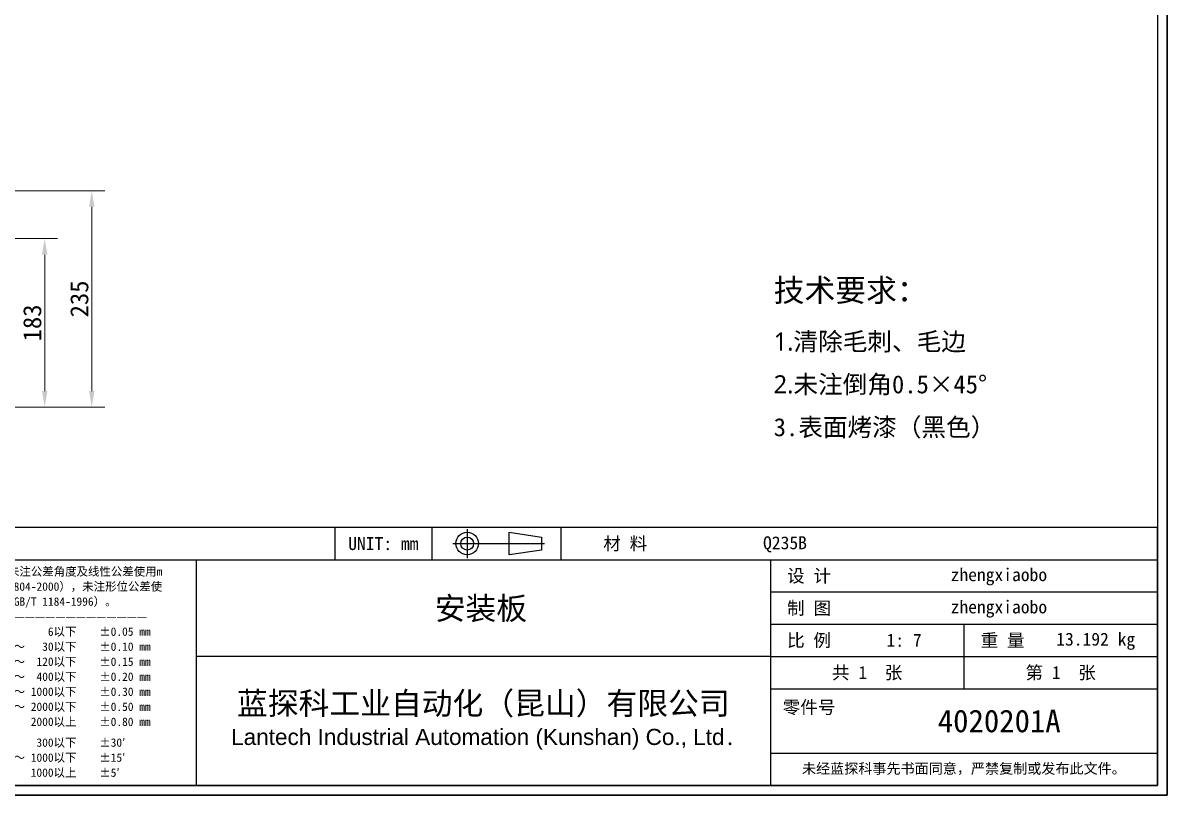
# Model space of a CAD drawing. Header units: millimetres. Extents: x 42 to 2902, y 38 to 2041.
# Drawn here: x 1660 to 2902, y 38 to 877 of the extents above; entities that cross this region are included whole.
import ezdxf
from ezdxf.enums import TextEntityAlignment as Align

# ---------------------------------------------------------------- set-up
doc = ezdxf.new("R2010")
doc.units = ezdxf.units.MM
doc.header["$LTSCALE"] = 7
doc.linetypes.add('CHAIN', pattern=[0.3543, 0.2362, -0.0295, 0.0591, -0.0295])
for name, color, linetype, lineweight in [('1', 7, 'Continuous', 18), ('图框 (ISO)', 7, 'Continuous', 35), ('标题 (ISO)', 7, 'Continuous', 25)]:
    doc.layers.add(name, color=color, linetype=linetype, lineweight=lineweight)
doc.layers.add('尺寸 (ISO)', color=7, linetype='Continuous', lineweight=18, true_color=0x008000)
doc.layers.add('符号 (ISO)', color=7, linetype='Continuous', lineweight=18, true_color=0x008000)
doc.styles.add('文本样式164', font='SimSun.ttf')
doc.styles.add('文本样式165', font='SimSun.ttf')
doc.styles.add('文本样式74', font='SimSun.ttf')
doc.styles.add('最新国标', font='simfang.ttf')
doc.styles.add('注释文本 (ISO)', font='simfang.ttf')
doc.dimstyles.new('默认 (GB)', dxfattribs={"dimscale": 7, "dimtxt": 2.8, "dimasz": 2.5, "dimexe": 2, "dimexo": 1.5, "dimgap": 0.5, "dimtad": 1, "dimtoh": 1, "dimdsep": 46, "dimtxsty": '最新国标', "dimcen": 0.09, "dimdle": 10, "dimclrd": 256, "dimclre": 256, "dimclrt": 256, "dimaunit": 1, "dimadec": 3, "dimazin": 2, "dimtfac": 0.535714, "dimtmove": 0, "dimatfit": 3, "dimfxl": 0, "dimtolj": 1, "dimtzin": 0, "dimlwd": -1, "dimlwe": -1, "dimarcsym": 0})

# ---------------------------------------------------------------- blocks, each defined once
blk = doc.blocks.new('图框 最新国标')
at = {"layer": '图框 (ISO)'}
for p, q in [((414.5, 291.5), (414.5, 5.5)), ((414.5, 5.5), (6, 5.5))]:
    blk.add_line(p, q, dxfattribs=at)
at = {"layer": '图框 (ISO)', "color": 7, "linetype": 'Continuous', "lineweight": 25}
for p, q in [((413, 290), (413, 7)), ((413, 290), (413, 7)), ((413, 7), (6, 7)), ((413, 7), (18, 7))]:
    blk.add_line(p, q, dxfattribs=at)
at = {"layer": '图框 (ISO)', "style": '文本样式74'}
blk.add_attdef('零件代号_001', (42.68, 287.25), '', height=2.5, rotation=180, dxfattribs=at)
blk = doc.blocks.new('标题栏 最新国标')
at = {"layer": '标题 (ISO)'}
for p, q in [((381.98, -183.84), (196.98, -183.84)), ((254.48, -183.84), (254.48, -188.84)), ((269.48, -183.84), (269.48, -188.84)), ((289.48, -183.84), (289.48, -188.84)), ((381.98, -223.84), (381.98, -183.84)), ((383.48, -183.84), (383.48, -225.34)), ((281.48, -188.09), (281.48, -184.59)), ((281.48, -184.59), (286.48, -185.34)), ((286.48, -185.34), (286.48, -187.34)), ((286.48, -187.34), (281.48, -188.09)), ((196.98, -188.84), (381.98, -188.84)), ((232.98, -188.84), (232.98, -223.84)), ((321.98, -188.84), (321.98, -223.84)), ((321.98, -193.84), (381.98, -193.84)), ((321.98, -198.84), (381.98, -198.84)), ((351.98, -198.84), (351.98, -208.84)), ((321.98, -203.84), (232.98, -203.84)), ((321.98, -203.84), (381.98, -203.84)), ((321.98, -208.84), (381.98, -208.84)), ((321.98, -218.84), (381.98, -218.84)), ((196.98, -223.84), (381.98, -223.84)), ((383.48, -225.34), (196.98, -225.34))]:
    blk.add_line(p, q, dxfattribs=at)
at = {"layer": '标题 (ISO)', "linetype": 'CHAIN', "ltscale": 5.000333}
blk.add_line((274.98, -184.09), (274.98, -188.59), dxfattribs=at)
at = {"layer": '标题 (ISO)', "linetype": 'CHAIN', "ltscale": 15.834605}
blk.add_line((272.73, -186.34), (286.98, -186.34), dxfattribs=at)
at = {"layer": '标题 (ISO)'}
for radius in [1.75, 1]:
    blk.add_circle((274.98, -186.34), radius, dxfattribs=at)
at = {"layer": '1', "style": '文本样式164'}
for s, p in [('UNIT: mm', (261.98, -186.34)), ('材 料', (299.48, -186.34)), ('设 计', (327.98, -191.34)), ('制 图', (327.98, -196.34)), ('比 例', (327.98, -201.34)), ('重 量', (357.98, -201.34)), ('共 1  张', (336.98, -206.34)), ('第 1  张', (366.98, -206.34))]:
    blk.add_text(s, height=2, dxfattribs=at).set_placement(p, align=Align.MIDDLE_CENTER)
at = {"layer": '标题 (ISO)', "char_height": 2, "style": '注释文本 (ISO)'}
for s, insert, attachment_point, line_spacing_factor in [('{\\fSimSun|b0|i0|c134|p2;\\H0.65x;      未注公差角度及线性公差使用m\\P（GB/T1804-2000），未注形位公差使\\P用K级（GB/T 1184-1996）。\\P—————————————————\\P             6以下    ±0.05 mm\\P     6 ～   30以下    ±0.10 mm\\P    30 ～  120以下    ±0.15 mm\\P   120 ～  400以下    ±0.20 mm\\P   400 ～ 1000以下    ±0.30 mm\\P  1000 ～ 2000以下    ±0.50 mm\\P          2000以上    ±0.80 mm\\P\\H0.38462x;\\P\\H2.6x;           300以下    ±30′\\P   300 ～ 1000以下    ±15′\\P          1000以上    ±5′}', (198.48, -206.34), 4, 1.075116), ('{\\fMicrosoft YaHei|b0|i0|c134|p34;\\H1.75x;蓝探科工业自动化（昆山）有限公司\\P\\fArial|b0|i0|c0|p34;\\H0.71429x;Lantech Industrial Automation (Kunshan) Co., Ltd\\fFangSong|b0|i0|c134|p49;.\\H1.15195x; }', (277.48, -213.84), 5, 0.978695)]:
    blk.add_mtext(s, dxfattribs=dict(at, insert=insert, attachment_point=attachment_point, line_spacing_factor=line_spacing_factor))
at = {"layer": '标题 (ISO)', "attachment_point": 5, "style": '注释文本 (ISO)'}
for s, insert, char_height in [('\\fFangSong|b0|i0;零件号', (327.98, -211.84), 2), ('\\fSimSun|b0|i0;{\\H1.6000;未经蓝探科事先书面同意，严禁复制或发布此文件。}', (351.98, -221.34), 1.6)]:
    blk.add_mtext(s, dxfattribs=dict(at, insert=insert, char_height=char_height))
at = {"layer": '标题 (ISO)'}
for tag, p, height, style in [('材料_001', (320.84, -187.21), 2, '注释文本 (ISO)'), ('设计人_001', (349.92, -192.16), 2, '注释文本 (ISO)'), ('库存编号_001', (269.94, -198.13), 3.5, '文本样式165'), ('设计人_001', (349.92, -197.16), 2, '注释文本 (ISO)'), ('视图比例_001', (339.99, -202.33), 2, '注释文本 (ISO)'), ('质量\\P3;_001', (366.29, -202.16), 2, '注释文本 (ISO)'), ('零件代号_001', (347.93, -215.59), 3.5, '文本样式165')]:
    blk.add_attdef(tag, p, '', height=height, dxfattribs=dict(at, style=style))
blk = doc.blocks.new('*D24')
at = {"layer": 'Defpoints', "color": 0, "transparency": 16777216}
for p in [(1574.1, 642.6), (1683.5, 642.6), (1574.1, 459.6)]:
    blk.add_point(p, dxfattribs=at)
at = {"layer": '尺寸 (ISO)', "color": 116, "true_color": 0x00803f, "transparency": 16777216}
for p, q in [((1584.6, 642.6), (1697.5, 642.6)), ((1683.5, 477.1), (1683.5, 625.1)), ((1584.6, 459.6), (1697.5, 459.6))]:
    blk.add_line(p, q, dxfattribs=at)
for points in [[(1680.6, 625.1), (1686.5, 625.1), (1683.5, 642.6)], [(1680.6, 477.1), (1686.5, 477.1), (1683.5, 459.6)]]:
    blk.add_solid(points, dxfattribs=at)
at = {"layer": '尺寸 (ISO)', "transparency": 16777216, "insert": (1670.1, 551.1), "char_height": 19.6, "attachment_point": 5, "rotation": 90, "style": '最新国标'}
blk.add_mtext('\\A1;183', dxfattribs=at)
blk = doc.blocks.new('*D31')
at = {"layer": 'Defpoints', "color": 0, "transparency": 16777216}
for p in [(1530.1, 694.6), (1734.6, 694.6), (1574.1, 459.6)]:
    blk.add_point(p, dxfattribs=at)
at = {"layer": '尺寸 (ISO)', "color": 116, "true_color": 0x00803f, "transparency": 16777216}
for p, q in [((1540.6, 694.6), (1748.6, 694.6)), ((1734.6, 477.1), (1734.6, 677.1)), ((1584.6, 459.6), (1748.6, 459.6))]:
    blk.add_line(p, q, dxfattribs=at)
for points in [[(1731.7, 677.1), (1737.5, 677.1), (1734.6, 694.6)], [(1731.7, 477.1), (1737.5, 477.1), (1734.6, 459.6)]]:
    blk.add_solid(points, dxfattribs=at)
at = {"layer": '尺寸 (ISO)', "transparency": 16777216, "insert": (1721.2, 577.1), "char_height": 19.6, "attachment_point": 5, "rotation": 90, "style": '最新国标'}
blk.add_mtext('\\A1;235', dxfattribs=at)

msp = doc.modelspace()

# ---------------------------------------------------------------- block references
at = {"xscale": 7, "yscale": 7, "zscale": 7}
msp.add_blockref('图框 最新国标', (0, 0), dxfattribs=at)
ref = msp.add_blockref('标题栏 最新国标', (217.1223, 1615.91), dxfattribs=dict(xscale=7, yscale=7, zscale=7))
ref.add_attrib('零件代号_001', '4020201A', (2652.648, 106.75), dxfattribs={"layer": '标题 (ISO)', "height": 24.5, "style": '文本样式165'})
ref.add_attrib('库存编号_001', '安装板', (2106.736, 228.9763), dxfattribs={"layer": '标题 (ISO)', "height": 24.5, "style": '文本样式165'})
ref.add_attrib('质量\\P3;_001', '13.192 kg', (2781.16, 200.78), dxfattribs={"layer": '标题 (ISO)', "height": 14, "style": '注释文本 (ISO)'})
ref.add_attrib('视图比例_001', '1: 7', (2597.04, 199.62), dxfattribs={"layer": '标题 (ISO)', "height": 14, "style": '注释文本 (ISO)'})
ref.add_attrib('设计人_001', 'zhengxiaobo', (2666.56, 270.78), dxfattribs={"layer": '标题 (ISO)', "height": 14, "style": '注释文本 (ISO)'})
ref.add_attrib('设计人_001', 'zhengxiaobo', (2666.56, 235.78), dxfattribs={"layer": '标题 (ISO)', "height": 14, "style": '注释文本 (ISO)'})
ref.add_attrib('材料_001', 'Q235B', (2463.02, 305.42), dxfattribs={"layer": '标题 (ISO)', "height": 14, "style": '注释文本 (ISO)'})

# ---------------------------------------------------------------- texts
at = {"layer": '符号 (ISO)', "insert": (2474.564, 512.1617), "char_height": 14.0000002, "width": 273.223086, "attachment_point": 4, "line_spacing_factor": 1.422448, "style": '注释文本 (ISO)'}
msp.add_mtext('{\\H1.75x;技术要求：\\P\\fSegoe UI|b0|i0|c134|p34;\\H0.8x;1.\\fFangSong|b0|i0|c134|p49;清除毛刺、毛边\\P\\fSegoe UI|b0|i0|c134|p34;2.\\fFangSong|b0|i0|c134|p49;未注倒角\\fSimSun|b0|i0|c134|p2;0.5\\H1.00091x;×\\f仿宋_GB2312|b0|i0|c134|p0;\\H0.99909x;45\\fSimSun|b0|i0|c134|p2;°\\P3.表面烤漆（黑色）}', dxfattribs=at)

# ---------------------------------------------------------------- dimensions: what is measured, and where the dimension line sits
at = {"layer": '尺寸 (ISO)', "color": 116, "true_color": 0x00803f}
for base, p2, picture, middle in [((1734.5811, 694.6058), (1530.0593, 694.6058), '*D31', (1734.5811, 577.1058)), ((1683.54, 642.6058), (1574.0593, 642.6058), '*D24', (1683.54, 551.1058))]:
    dim = msp.add_linear_dim(base=base, p1=(1574.0593, 459.6058), p2=p2, angle=90, dimstyle='默认 (GB)', override={"dimgap": 0.5, "dimtoh": 0, "dimdec": 2, "dimtol": 0, "dimlim": 0, "dimtp": 0, "dimtm": 0, "dimtdec": 2, "dimtofl": 0, "dimatfit": 1}, dxfattribs=at)
    dim.commit()
    dim.dimension.update_dxf_attribs({"geometry": picture, "text_midpoint": middle, "dimtype": 160})

doc.saveas('drawing.dxf')
